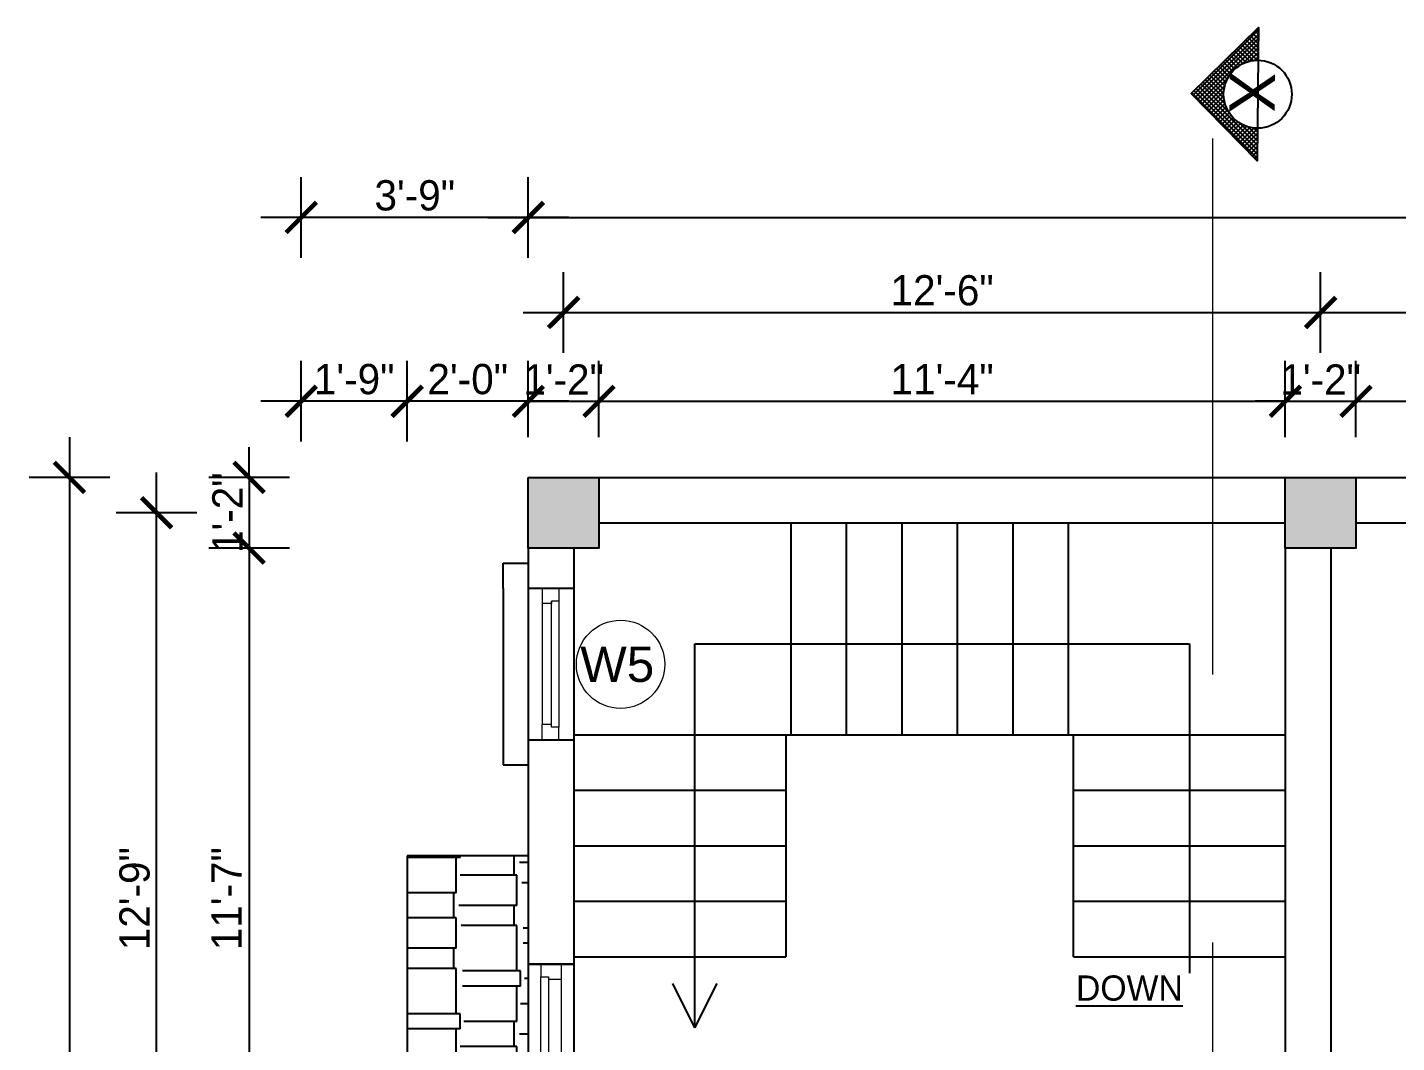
# Model space of a CAD drawing. Header units: inches. Extents: x 3672 to 10975, y -27382 to -746.
# Drawn here: x 8236.9 to 8508.2, y -26019.5 to -25818.2 of the extents above; entities that cross this region are included whole.
import ezdxf

# ---------------------------------------------------------------- set-up
doc = ezdxf.new("R2010")
doc.units = ezdxf.units.IN
doc.header["$LTSCALE"] = 17
doc.header["$MEASUREMENT"] = 0
doc.linetypes.add('21_FP_00$0$HIDDEN', pattern=[0.375, 0.25, -0.125])
doc.linetypes.add('PHANTOM2', pattern=[1.25, 0.625, -0.125, 0.125, -0.125, 0.125, -0.125])
for name, color, linetype, lineweight in [('25 BOT BAR', 12, 'Continuous', 25), ('aa_section_line', 2, 'PHANTOM2', 13), ('DOOR & WIN', 1, 'Continuous', 25), ('OUTLINE', 1, 'Continuous', 25), ('TEXT', 231, 'Continuous', 20), ('WINDOW FRAME PLAN', 162, 'Continuous', 18)]:
    doc.layers.add(name, color=color, linetype=linetype, lineweight=lineweight)
doc.layers.add('A-Sect-Iden', color=111, linetype='Continuous')
doc.styles.add('ARCHITECTURE', font='stylu.ttf')
doc.styles.add('DIMTEXT', font='arial.ttf', dxfattribs={"height": 6})
doc.styles.add('HEADING', font='swissel.ttf')
doc.dimstyles.new('8 SCALE', dxfattribs={"dimscale": 0, "dimtxt": 6, "dimasz": 6, "dimexe": 8, "dimexo": 8, "dimgap": 1.25, "dimtad": 1, "dimdec": 0, "dimzin": 3, "dimdsep": 46, "dimlunit": 4, "dimtxsty": 'ARCHITECTURE', "dimblk": 'ARCHTICK', "dimcen": 8, "dimdle": 8, "dimclrd": 5, "dimclre": 5, "dimclrt": 7, "dimadec": 0, "dimazin": 0, "dimtfac": 0.75, "dimtdec": 0, "dimtix": 1, "dimtmove": 2, "dimatfit": 3, "dimldrblk": 'ARCHTICK', "dimfxl": 8, "dimfxlon": 1, "dimtolj": 1, "dimtzin": 0, "dimlwd": -1, "dimlwe": -1, "dimarcsym": 0})

# ---------------------------------------------------------------- blocks, each defined once
blk = doc.blocks.new("W4'")
at = {"layer": '25 BOT BAR'}
for p, q in [((9894.28, -8421.4), (9894.28, -8468.92)), ((9903.28, -8421.4), (9903.28, -8468.92))]:
    blk.add_line(p, q, dxfattribs=at)
at = {"layer": 'DOOR & WIN'}
blk.add_line((9903.28, -8421.4), (9894.28, -8421.4), dxfattribs=at)
at = {"layer": 'OUTLINE'}
blk.add_line((9903.28, -8468.92), (9894.28, -8468.92), dxfattribs=at)
at = {"layer": 'WINDOW FRAME PLAN'}
for p, q in [((9896.78, -8421.4), (9896.78, -8423.9)), ((9900.78, -8421.4), (9900.78, -8424.4)), ((9896.78, -8468.92), (9896.78, -8423.9)), ((9896.78, -8423.9), (9898.28, -8423.9)), ((9898.28, -8423.9), (9898.28, -8424.4)), ((9898.28, -8424.4), (9898.28, -8444.9)), ((9898.28, -8424.4), (9900.78, -8424.4)), ((9900.78, -8424.4), (9900.78, -8468.92)), ((9896.78, -8444.9), (9898.28, -8444.9)), ((9898.28, -8444.4), (9900.78, -8444.4)), ((9896.78, -8446.9), (9898.28, -8446.9)), ((9898.28, -8446.9), (9898.28, -8447.4)), ((9898.28, -8446.9), (9898.28, -8466.42)), ((9898.28, -8447.4), (9900.78, -8447.4)), ((9896.78, -8468.92), (9896.78, -8466.42)), ((9896.78, -8466.42), (9898.28, -8466.42)), ((9898.28, -8465.92), (9900.78, -8465.92)), ((9898.28, -8466.42), (9898.28, -8465.92)), ((9900.78, -8468.92), (9900.78, -8465.92))]:
    blk.add_line(p, q, dxfattribs=at)
blk = doc.blocks.new('_ArchTick')
at = {"color": 0, "linetype": 'ByBlock', "const_width": 0.15}
blk.add_lwpolyline([(-0.5, -0.5), (0.5, 0.5)], dxfattribs=at)
blk = doc.blocks.new('*D3342')
at = {"layer": '25 BOT BAR', "color": 5, "transparency": 16777216}
for p, q in [((8280.83, -25907.44), (8280.83, -25901.44)), ((8288.83, -25907.44), (8272.83, -25907.44)), ((8280.83, -25907.44), (8280.83, -25921.44)), ((8288.83, -25921.44), (8272.83, -25921.44)), ((8280.83, -25921.44), (8280.83, -25927.44))]:
    blk.add_line(p, q, dxfattribs=at)
at = {"layer": 'Defpoints', "color": 0, "transparency": 16777216}
for p in [(8336.15, -25907.44), (8280.83, -25921.44), (8336.15, -25921.44)]:
    blk.add_point(p, dxfattribs=at)
at = {"layer": '25 BOT BAR', "color": 5, "transparency": 16777216, "xscale": 6, "yscale": 6, "zscale": 6}
for p, rotation in [((8280.83, -25907.44), 270), ((8280.83, -25921.44), 90)]:
    blk.add_blockref('_ArchTick', p, dxfattribs=dict(at, rotation=rotation))
at = {"layer": '25 BOT BAR', "color": 7, "transparency": 16777216, "insert": (8276.52, -25914.44), "char_height": 6, "attachment_point": 5, "rotation": 90, "style": 'ARCHITECTURE'}
blk.add_mtext('\\A1;1\'-2"', dxfattribs=at)
blk = doc.blocks.new('*D3343')
at = {"layer": '25 BOT BAR', "color": 5, "transparency": 16777216}
for p, q in [((8280.83, -25913.44), (8280.83, -26068.44)), ((8288.83, -25921.44), (8272.83, -25921.44)), ((8288.83, -26060.44), (8272.83, -26060.44))]:
    blk.add_line(p, q, dxfattribs=at)
at = {"layer": 'Defpoints', "color": 0, "transparency": 16777216}
for p in [(8336.15, -25921.44), (8280.83, -26060.44), (8336.15, -26060.44)]:
    blk.add_point(p, dxfattribs=at)
at = {"layer": '25 BOT BAR', "color": 5, "transparency": 16777216, "xscale": 6, "yscale": 6, "zscale": 6}
for p, rotation in [((8280.83, -25921.44), 90), ((8280.83, -26060.44), 270)]:
    blk.add_blockref('_ArchTick', p, dxfattribs=dict(at, rotation=rotation))
at = {"layer": '25 BOT BAR', "color": 7, "transparency": 16777216, "insert": (8276.37, -25990.94), "char_height": 6, "attachment_point": 5, "rotation": 90, "style": 'ARCHITECTURE'}
blk.add_mtext('\\A1;11\'-7"', dxfattribs=at)
blk = doc.blocks.new('*D3351')
at = {"layer": '25 BOT BAR', "color": 5, "transparency": 16777216}
for p, q in [((8262.49, -26075.44), (8262.49, -25906.44)), ((8270.49, -25914.44), (8254.49, -25914.44)), ((8270.49, -26067.44), (8254.49, -26067.44))]:
    blk.add_line(p, q, dxfattribs=at)
at = {"layer": 'Defpoints', "color": 0, "transparency": 16777216}
for p in [(8262.49, -25914.44), (8343.15, -25914.44), (8343.15, -26067.44)]:
    blk.add_point(p, dxfattribs=at)
at = {"layer": '25 BOT BAR', "color": 5, "transparency": 16777216, "xscale": 6, "yscale": 6, "zscale": 6}
for p, rotation in [((8262.49, -25914.44), 90), ((8262.49, -26067.44), 270)]:
    blk.add_blockref('_ArchTick', p, dxfattribs=dict(at, rotation=rotation))
at = {"layer": '25 BOT BAR', "color": 7, "transparency": 16777216, "insert": (8258.15, -25990.94), "char_height": 6, "attachment_point": 5, "rotation": 90, "style": 'ARCHITECTURE'}
blk.add_mtext('\\A1;12\'-9"', dxfattribs=at)
blk = doc.blocks.new('*D3352')
at = {"layer": '25 BOT BAR', "color": 5, "transparency": 16777216}
for p, q in [((8245.21, -25899.44), (8245.21, -26375.44)), ((8253.21, -25907.44), (8237.21, -25907.44)), ((8253.21, -26367.44), (8237.21, -26367.44))]:
    blk.add_line(p, q, dxfattribs=at)
at = {"layer": 'Defpoints', "color": 0, "transparency": 16777216}
for p in [(8336.15, -25907.44), (8245.21, -26367.44), (8336.15, -26367.44)]:
    blk.add_point(p, dxfattribs=at)
at = {"layer": '25 BOT BAR', "color": 5, "transparency": 16777216, "xscale": 6, "yscale": 6, "zscale": 6}
for p, rotation in [((8245.21, -25907.44), 90), ((8245.21, -26367.44), 270)]:
    blk.add_blockref('_ArchTick', p, dxfattribs=dict(at, rotation=rotation))
at = {"layer": '25 BOT BAR', "color": 7, "transparency": 16777216, "insert": (8240.83, -26137.44), "char_height": 6, "attachment_point": 5, "rotation": 90, "style": 'ARCHITECTURE'}
blk.add_mtext('\\A1;38\'-4"', dxfattribs=at)
blk = doc.blocks.new('*D3364')
at = {"layer": '25 BOT BAR', "color": 5, "transparency": 16777216}
for p, q in [((8336.15, -25899.44), (8336.15, -25884.35)), ((8350.15, -25899.44), (8350.15, -25884.35)), ((8336.15, -25892.35), (8330.15, -25892.35)), ((8336.15, -25892.35), (8350.15, -25892.35)), ((8350.15, -25892.35), (8356.15, -25892.35))]:
    blk.add_line(p, q, dxfattribs=at)
at = {"layer": 'Defpoints', "color": 0, "transparency": 16777216}
for p in [(8350.15, -25892.35), (8336.15, -25907.44), (8350.15, -25907.44)]:
    blk.add_point(p, dxfattribs=at)
at = {"layer": '25 BOT BAR', "color": 5, "transparency": 16777216, "xscale": 6, "yscale": 6, "zscale": 6}
blk.add_blockref('_ArchTick', (8336.15, -25892.35), dxfattribs=at)
at = {"layer": '25 BOT BAR', "color": 5, "transparency": 16777216, "xscale": 6, "yscale": 6, "zscale": 6, "rotation": 180}
blk.add_blockref('_ArchTick', (8350.15, -25892.35), dxfattribs=at)
at = {"layer": '25 BOT BAR', "color": 7, "transparency": 16777216, "insert": (8343.15, -25888.04), "char_height": 6, "attachment_point": 5, "style": 'ARCHITECTURE'}
blk.add_mtext('\\A1;1\'-2"', dxfattribs=at)
blk = doc.blocks.new('*D3365')
at = {"layer": '25 BOT BAR', "color": 5, "transparency": 16777216}
for p, q in [((8350.15, -25899.44), (8350.15, -25884.35)), ((8486.15, -25899.44), (8486.15, -25884.35)), ((8342.15, -25892.35), (8494.15, -25892.35))]:
    blk.add_line(p, q, dxfattribs=at)
at = {"layer": 'Defpoints', "color": 0, "transparency": 16777216}
for p in [(8486.15, -25892.35), (8350.15, -25907.44), (8486.15, -25907.44)]:
    blk.add_point(p, dxfattribs=at)
at = {"layer": '25 BOT BAR', "color": 5, "transparency": 16777216, "xscale": 6, "yscale": 6, "zscale": 6, "rotation": 180}
blk.add_blockref('_ArchTick', (8350.15, -25892.35), dxfattribs=at)
at = {"layer": '25 BOT BAR', "color": 5, "transparency": 16777216, "xscale": 6, "yscale": 6, "zscale": 6}
blk.add_blockref('_ArchTick', (8486.15, -25892.35), dxfattribs=at)
at = {"layer": '25 BOT BAR', "color": 7, "transparency": 16777216, "insert": (8418.15, -25887.97), "char_height": 6, "attachment_point": 5, "style": 'ARCHITECTURE'}
blk.add_mtext('\\A1;11\'-4"', dxfattribs=at)
blk = doc.blocks.new('*D3366')
at = {"layer": '25 BOT BAR', "color": 5, "transparency": 16777216}
for p, q in [((8486.15, -25899.44), (8486.15, -25884.35)), ((8500.15, -25899.44), (8500.15, -25884.35)), ((8486.15, -25892.35), (8480.15, -25892.35)), ((8486.15, -25892.35), (8500.15, -25892.35)), ((8500.15, -25892.35), (8506.15, -25892.35))]:
    blk.add_line(p, q, dxfattribs=at)
at = {"layer": 'Defpoints', "color": 0, "transparency": 16777216}
for p in [(8500.15, -25892.35), (8486.15, -25907.44), (8500.15, -25907.44)]:
    blk.add_point(p, dxfattribs=at)
at = {"layer": '25 BOT BAR', "color": 5, "transparency": 16777216, "xscale": 6, "yscale": 6, "zscale": 6}
blk.add_blockref('_ArchTick', (8486.15, -25892.35), dxfattribs=at)
at = {"layer": '25 BOT BAR', "color": 5, "transparency": 16777216, "xscale": 6, "yscale": 6, "zscale": 6, "rotation": 180}
blk.add_blockref('_ArchTick', (8500.15, -25892.35), dxfattribs=at)
at = {"layer": '25 BOT BAR', "color": 7, "transparency": 16777216, "insert": (8493.15, -25888.04), "char_height": 6, "attachment_point": 5, "style": 'ARCHITECTURE'}
blk.add_mtext('\\A1;1\'-2"', dxfattribs=at)
blk = doc.blocks.new('*D3367')
at = {"layer": '25 BOT BAR', "color": 5, "transparency": 16777216}
for p, q in [((8500.15, -25899.44), (8500.15, -25884.35)), ((8654.15, -25899.44), (8654.15, -25884.35)), ((8492.15, -25892.35), (8662.15, -25892.35))]:
    blk.add_line(p, q, dxfattribs=at)
at = {"layer": 'Defpoints', "color": 0, "transparency": 16777216}
for p in [(8654.15, -25892.35), (8500.15, -25907.44), (8654.15, -25907.44)]:
    blk.add_point(p, dxfattribs=at)
at = {"layer": '25 BOT BAR', "color": 5, "transparency": 16777216, "xscale": 6, "yscale": 6, "zscale": 6, "rotation": 180}
blk.add_blockref('_ArchTick', (8500.15, -25892.35), dxfattribs=at)
at = {"layer": '25 BOT BAR', "color": 5, "transparency": 16777216, "xscale": 6, "yscale": 6, "zscale": 6}
blk.add_blockref('_ArchTick', (8654.15, -25892.35), dxfattribs=at)
at = {"layer": '25 BOT BAR', "color": 7, "transparency": 16777216, "insert": (8577.15, -25887.99), "char_height": 6, "attachment_point": 5, "style": 'ARCHITECTURE'}
blk.add_mtext('\\A1;12\'-10"', dxfattribs=at)
blk = doc.blocks.new('*D3371')
at = {"layer": '25 BOT BAR', "color": 5, "transparency": 16777216}
for p, q in [((8343.15, -25882.75), (8343.15, -25866.75)), ((8493.15, -25882.75), (8493.15, -25866.75)), ((8335.15, -25874.75), (8501.15, -25874.75))]:
    blk.add_line(p, q, dxfattribs=at)
at = {"layer": 'Defpoints', "color": 0, "transparency": 16777216}
for p in [(8493.15, -25874.75), (8343.15, -25914.44), (8493.15, -25914.44)]:
    blk.add_point(p, dxfattribs=at)
at = {"layer": '25 BOT BAR', "color": 5, "transparency": 16777216, "xscale": 6, "yscale": 6, "zscale": 6, "rotation": 180}
blk.add_blockref('_ArchTick', (8343.15, -25874.75), dxfattribs=at)
at = {"layer": '25 BOT BAR', "color": 5, "transparency": 16777216, "xscale": 6, "yscale": 6, "zscale": 6}
blk.add_blockref('_ArchTick', (8493.15, -25874.75), dxfattribs=at)
at = {"layer": '25 BOT BAR', "color": 7, "transparency": 16777216, "insert": (8418.15, -25870.39), "char_height": 6, "attachment_point": 5, "style": 'ARCHITECTURE'}
blk.add_mtext('\\A1;12\'-6"', dxfattribs=at)
blk = doc.blocks.new('*D3372')
at = {"layer": '25 BOT BAR', "color": 5, "transparency": 16777216}
for p, q in [((8493.15, -25882.75), (8493.15, -25866.75)), ((8661.15, -25882.75), (8661.15, -25866.75)), ((8485.15, -25874.75), (8669.15, -25874.75))]:
    blk.add_line(p, q, dxfattribs=at)
at = {"layer": 'Defpoints', "color": 0, "transparency": 16777216}
for p in [(8661.15, -25874.75), (8493.15, -25914.44), (8661.15, -25914.44)]:
    blk.add_point(p, dxfattribs=at)
at = {"layer": '25 BOT BAR', "color": 5, "transparency": 16777216, "xscale": 6, "yscale": 6, "zscale": 6, "rotation": 180}
blk.add_blockref('_ArchTick', (8493.15, -25874.75), dxfattribs=at)
at = {"layer": '25 BOT BAR', "color": 5, "transparency": 16777216, "xscale": 6, "yscale": 6, "zscale": 6}
blk.add_blockref('_ArchTick', (8661.15, -25874.75), dxfattribs=at)
at = {"layer": '25 BOT BAR', "color": 7, "transparency": 16777216, "insert": (8577.15, -25870.34), "char_height": 6, "attachment_point": 5, "style": 'ARCHITECTURE'}
blk.add_mtext('\\A1;14\'-0"', dxfattribs=at)
blk = doc.blocks.new('*D3374')
at = {"layer": '25 BOT BAR', "color": 5, "transparency": 16777216}
for p, q in [((8336.15, -25863.92), (8336.15, -25847.92)), ((8796.61, -25863.92), (8796.61, -25847.92)), ((8328.15, -25855.92), (8804.61, -25855.92))]:
    blk.add_line(p, q, dxfattribs=at)
at = {"layer": 'Defpoints', "color": 0, "transparency": 16777216}
for p in [(8796.61, -25855.92), (8336.15, -25907.44), (8796.61, -25907.44)]:
    blk.add_point(p, dxfattribs=at)
at = {"layer": '25 BOT BAR', "color": 5, "transparency": 16777216, "xscale": 6, "yscale": 6, "zscale": 6, "rotation": 180}
blk.add_blockref('_ArchTick', (8336.15, -25855.92), dxfattribs=at)
at = {"layer": '25 BOT BAR', "color": 5, "transparency": 16777216, "xscale": 6, "yscale": 6, "zscale": 6}
blk.add_blockref('_ArchTick', (8796.61, -25855.92), dxfattribs=at)
at = {"layer": '25 BOT BAR', "color": 7, "transparency": 16777216, "insert": (8566.38, -25851.54), "char_height": 6, "attachment_point": 5, "style": 'ARCHITECTURE'}
blk.add_mtext('\\A1;38\'-4"', dxfattribs=at)
blk = doc.blocks.new('*D3388')
at = {"layer": '25 BOT BAR', "color": 5, "transparency": 16777216}
for p, q in [((8312.15, -25900.35), (8312.15, -25884.35)), ((8336.15, -25899.44), (8336.15, -25884.35)), ((8344.15, -25892.35), (8304.15, -25892.35))]:
    blk.add_line(p, q, dxfattribs=at)
at = {"layer": 'Defpoints', "color": 0, "transparency": 16777216}
for p in [(8312.15, -25892.35), (8336.15, -25907.44), (8312.15, -25982.44)]:
    blk.add_point(p, dxfattribs=at)
at = {"layer": '25 BOT BAR', "color": 5, "transparency": 16777216, "xscale": 6, "yscale": 6, "zscale": 6, "rotation": 180}
blk.add_blockref('_ArchTick', (8312.15, -25892.35), dxfattribs=at)
at = {"layer": '25 BOT BAR', "color": 5, "transparency": 16777216, "xscale": 6, "yscale": 6, "zscale": 6}
blk.add_blockref('_ArchTick', (8336.15, -25892.35), dxfattribs=at)
at = {"layer": '25 BOT BAR', "color": 7, "transparency": 16777216, "insert": (8324.15, -25887.99), "char_height": 6, "attachment_point": 5, "style": 'ARCHITECTURE'}
blk.add_mtext('\\A1;2\'-0"', dxfattribs=at)
blk = doc.blocks.new('*D3389')
at = {"layer": '25 BOT BAR', "color": 5, "transparency": 16777216}
for p, q in [((8291.15, -25863.92), (8291.15, -25847.92)), ((8336.15, -25863.92), (8336.15, -25847.92)), ((8344.15, -25855.92), (8283.15, -25855.92))]:
    blk.add_line(p, q, dxfattribs=at)
at = {"layer": 'Defpoints', "color": 0, "transparency": 16777216}
for p in [(8291.15, -25855.92), (8336.15, -25907.44), (8291.15, -26051.68)]:
    blk.add_point(p, dxfattribs=at)
at = {"layer": '25 BOT BAR', "color": 5, "transparency": 16777216, "xscale": 6, "yscale": 6, "zscale": 6, "rotation": 180}
blk.add_blockref('_ArchTick', (8291.15, -25855.92), dxfattribs=at)
at = {"layer": '25 BOT BAR', "color": 5, "transparency": 16777216, "xscale": 6, "yscale": 6, "zscale": 6}
blk.add_blockref('_ArchTick', (8336.15, -25855.92), dxfattribs=at)
at = {"layer": '25 BOT BAR', "color": 7, "transparency": 16777216, "insert": (8313.65, -25851.57), "char_height": 6, "attachment_point": 5, "style": 'ARCHITECTURE'}
blk.add_mtext('\\A1;3\'-9"', dxfattribs=at)
blk = doc.blocks.new('*D3398')
at = {"layer": '25 BOT BAR', "color": 5, "transparency": 16777216}
for p, q in [((8291.15, -25900.35), (8291.15, -25884.35)), ((8312.15, -25900.35), (8312.15, -25884.35)), ((8320.15, -25892.35), (8283.15, -25892.35))]:
    blk.add_line(p, q, dxfattribs=at)
at = {"layer": 'Defpoints', "color": 0, "transparency": 16777216}
for p in [(8291.15, -25892.35), (8312.15, -25982.44), (8291.15, -26051.68)]:
    blk.add_point(p, dxfattribs=at)
at = {"layer": '25 BOT BAR', "color": 5, "transparency": 16777216, "xscale": 6, "yscale": 6, "zscale": 6, "rotation": 180}
blk.add_blockref('_ArchTick', (8291.15, -25892.35), dxfattribs=at)
at = {"layer": '25 BOT BAR', "color": 5, "transparency": 16777216, "xscale": 6, "yscale": 6, "zscale": 6}
blk.add_blockref('_ArchTick', (8312.15, -25892.35), dxfattribs=at)
at = {"layer": '25 BOT BAR', "color": 7, "transparency": 16777216, "insert": (8301.65, -25888), "char_height": 6, "attachment_point": 5, "style": 'ARCHITECTURE'}
blk.add_mtext('\\A1;1\'-9"', dxfattribs=at)

msp = doc.modelspace()

# ---------------------------------------------------------------- hatches: boundary and pattern name
at = {"layer": 'A-Sect-Iden', "ltscale": 0.5}
h = msp.add_hatch(dxfattribs=at)
h.set_pattern_fill('ANSI37', color=2, scale=5, style=0)
h.set_pattern_definition([(45, (-17368.3918, -32013.01785), (-0.441941738, 0.441941738), []), (135, (-17368.3918, -32013.01785), (-0.441941738, -0.441941738), [])])
h.paths.add_polyline_path([(8480.61, -25838.25), (8480.55, -25844.74), (8467.44, -25831.36), (8480.82, -25818.26), (8480.75, -25824.75, 1)])
at = {"layer": 'DOOR & WIN'}
h = msp.add_hatch(color=256, dxfattribs=at)
h.dxf.hatch_style = 1
h.paths.add_polyline_path([(8350.15, -25907.44), (8336.15, -25907.44), (8336.15, -25921.44), (8350.15, -25921.44)])
h = msp.add_hatch(color=256, dxfattribs=at)
h.dxf.hatch_style = 1
h.paths.add_polyline_path([(8500.15, -25907.44), (8486.15, -25907.44), (8486.15, -25921.44), (8500.15, -25921.44)])
at = {"layer": 'OUTLINE'}
h = msp.add_hatch(dxfattribs=at)
h.set_pattern_fill('AR-RSHKE', color=8, angle=90)
h.set_pattern_definition([(90, (-1674.138, -7513.282), (-12, 25.5), [6, -5, 7, -3, 9, -4]), (90, (-1674.638, -7507.282), (-12, 25.5), [5, -19, 4, -6]), (90, (-1673.388, -7495.282), (-12, 25.5), [3, -31]), (180, (-1674.1384, -7513.282), (-12, -8.5), [11.5, -36.5]), (180, (-1674.1384, -7507.282), (-12, -8.5), [11.25, -36.75]), (180, (-1674.1384, -7502.282), (-12, -8.5), [10.5, -37.5]), (180, (-1673.3884, -7495.282), (-12, -8.5), [11.5, -36.5]), (180, (-1673.3884, -7492.282), (-12, -8.5), [11.5, -36.5]), (180, (-1674.1384, -7483.282), (-12, -8.5), [11, -37])])
h.paths.add_polyline_path([(8312.15, -26050.68), (8336.15, -26050.68), (8336.15, -26051.44), (8336.15, -26003.92), (8336.15, -25982.44), (8312.15, -25982.44)])

# ---------------------------------------------------------------- linework, layer by layer
at = {"layer": '25 BOT BAR'}
for p, q in [((8350.15, -25907.44), (8486.15, -25907.44)), ((8350.15, -25916.44), (8486.15, -25916.44)), ((8388.15, -25916.44), (8388.15, -25958.44)), ((8399.15, -25916.44), (8399.15, -25958.44)), ((8410.15, -25916.44), (8410.15, -25958.44)), ((8421.15, -25916.44), (8421.15, -25958.44)), ((8432.15, -25916.44), (8432.15, -25958.44)), ((8443.15, -25916.44), (8443.15, -25958.44)), ((8336.15, -25921.44), (8336.15, -25940.62)), ((8345.15, -25921.44), (8345.15, -26003.92)), ((8486.15, -25921.44), (8486.15, -26060.44)), ((8495.15, -25921.44), (8495.15, -26060.44)), ((8331.15, -25929.44), (8331.15, -25924.44)), ((8331.15, -25924.44), (8336.15, -25924.44)), ((8331.15, -25929.44), (8331.15, -25959.44)), ((8336.15, -25929.44), (8336.15, -25959.44)), ((8345.15, -25929.44), (8336.15, -25929.44)), ((8369.15, -26016.57), (8369.15, -25940.44)), ((8369.15, -25940.44), (8467.15, -25940.44)), ((8467.15, -25940.44), (8467.15, -26005.68)), ((8345.15, -25958.44), (8387.15, -25958.44)), ((8387.15, -25958.44), (8387.15, -26002.44)), ((8387.15, -25958.44), (8444.15, -25958.44)), ((8442.15, -25958.44), (8486.15, -25958.44)), ((8444.15, -26002.44), (8444.15, -25958.44)), ((8331.15, -25959.44), (8331.15, -25964.44)), ((8336.15, -25959.44), (8336.15, -26003.92)), ((8336.15, -25959.44), (8345.15, -25959.44)), ((8331.15, -25964.44), (8336.15, -25964.44)), ((8345.15, -25969.44), (8387.15, -25969.44)), ((8444.15, -25969.44), (8486.15, -25969.44)), ((8345.15, -25980.44), (8387.15, -25980.44)), ((8444.15, -25980.44), (8486.15, -25980.44)), ((8312.15, -25982.44), (8312.15, -26050.68)), ((8336.15, -25982.44), (8312.15, -25982.44)), ((8345.15, -25991.44), (8387.15, -25991.44)), ((8444.15, -25991.44), (8486.15, -25991.44)), ((8345.15, -26002.44), (8387.15, -26002.44)), ((8444.15, -26002.44), (8486.15, -26002.44)), ((8336.15, -26003.92), (8345.15, -26003.92)), ((8369.15, -26016.57), (8364.76, -26007.73)), ((8369.15, -26016.57), (8373.54, -26007.73))]:
    msp.add_line(p, q, dxfattribs=at)
at = {"layer": 'A-Sect-Iden', "ltscale": 0.5}
msp.add_lwpolyline([(8480.8, -25823.75), (8480.58, -25844.72), (8467.48, -25831.35), (8480.86, -25818.24), (8480.8, -25823.75)], dxfattribs=at)
msp.add_circle((8480.68, -25831.5), 6.75, dxfattribs=at)
at = {"layer": 'aa_section_line', "linetype": '21_FP_00$0$HIDDEN', "ltscale": 25}
msp.add_line((8471.72, -25840.25), (8471.71, -26466.6), dxfattribs=at)
at = {"layer": 'DOOR & WIN'}
for p, q in [((8486.15, -25907.44), (8796.61, -25907.44)), ((8500.15, -25916.44), (8606.15, -25916.44))]:
    msp.add_line(p, q, dxfattribs=at)
at = {"layer": 'OUTLINE'}
for points in [[(8336.15, -25907.44), (8350.15, -25907.44), (8350.15, -25921.44), (8336.15, -25921.44)], [(8486.15, -25907.44), (8500.15, -25907.44), (8500.15, -25921.44), (8486.15, -25921.44)]]:
    msp.add_lwpolyline(points, close=True, dxfattribs=at)
at = {"layer": 'TEXT'}
msp.add_circle((8354.43, -25944.48), 8.75, dxfattribs=at)
at = {"layer": 'WINDOW FRAME PLAN'}
for p, q in [((8338.91, -25929.44), (8338.91, -25932.44)), ((8340.72, -25956.94), (8340.72, -25931.94)), ((8340.72, -25931.94), (8340.72, -25932.44)), ((8342.21, -25931.94), (8340.72, -25931.94)), ((8342.21, -25929.44), (8342.21, -25931.94)), ((8342.21, -25931.94), (8342.21, -25956.94)), ((8338.91, -25932.44), (8338.91, -25956.44)), ((8340.72, -25932.44), (8338.91, -25932.44)), ((8340.72, -25956.44), (8338.91, -25956.44)), ((8338.91, -25959.44), (8338.91, -25956.44)), ((8340.72, -25956.94), (8340.72, -25956.44)), ((8342.21, -25956.94), (8340.72, -25956.94)), ((8342.21, -25959.44), (8342.21, -25956.94))]:
    msp.add_line(p, q, dxfattribs=at)

# ---------------------------------------------------------------- block references
at = {"layer": '25 BOT BAR'}
msp.add_blockref("W4'", (-1558.13, -17582.52), dxfattribs=at)

# ---------------------------------------------------------------- texts
at = {"layer": 'A-Sect-Iden', "ltscale": 0.5, "insert": (8479.58, -25831.11), "char_height": 9, "width": 12.25, "attachment_point": 5, "rotation": 269.2631, "style": 'HEADING'}
msp.add_mtext('X', dxfattribs=at)
at = {"layer": 'DOOR & WIN', "insert": (8455.25, -26008.69), "char_height": 5, "attachment_point": 5}
msp.add_mtext('{\\L\\C7;DOWN}', dxfattribs=at)
at = {"layer": 'TEXT', "style": 'DIMTEXT'}
msp.add_text('W5', height=7, rotation=360, dxfattribs=at).set_placement((8346.43, -25947.98))

# ---------------------------------------------------------------- dimensions: what is measured, and where the dimension line sits
at = {"layer": '25 BOT BAR'}
for base, p1, p2, picture, middle in [((8291.15, -25855.92), (8336.15, -25907.44), (8291.15, -26051.68), '*D3389', (8313.65, -25851.57)), ((8796.61, -25855.92), (8336.15, -25907.44), (8796.61, -25907.44), '*D3374', (8566.38, -25851.54)), ((8493.15, -25874.75), (8343.15, -25914.44), (8493.15, -25914.44), '*D3371', (8418.15, -25870.39)), ((8661.15, -25874.75), (8493.15, -25914.44), (8661.15, -25914.44), '*D3372', (8577.15, -25870.34)), ((8291.15, -25892.35), (8312.15, -25982.44), (8291.15, -26051.68), '*D3398', (8301.65, -25888)), ((8312.15, -25892.35), (8336.15, -25907.44), (8312.15, -25982.44), '*D3388', (8324.15, -25887.99)), ((8350.15, -25892.35), (8336.15, -25907.44), (8350.15, -25907.44), '*D3364', (8343.15, -25888.04)), ((8486.15, -25892.35), (8350.15, -25907.44), (8486.15, -25907.44), '*D3365', (8418.15, -25887.97)), ((8500.15, -25892.35), (8486.15, -25907.44), (8500.15, -25907.44), '*D3366', (8493.15, -25888.04)), ((8654.15, -25892.35), (8500.15, -25907.44), (8654.15, -25907.44), '*D3367', (8577.15, -25887.99))]:
    dim = msp.add_linear_dim(base=base, p1=p1, p2=p2, dimstyle='8 SCALE', override={"dimscale": 1}, dxfattribs=at)
    dim.commit()
    dim.dimension.update_dxf_attribs({"geometry": picture, "text_midpoint": middle})
for base, p1, p2, picture, middle in [((8245.21, -26367.44), (8336.15, -25907.44), (8336.15, -26367.44), '*D3352', (8240.83, -26137.44)), ((8280.83, -25921.44), (8336.15, -25907.44), (8336.15, -25921.44), '*D3342', (8276.52, -25914.44)), ((8262.49, -25914.44), (8343.15, -26067.44), (8343.15, -25914.44), '*D3351', (8258.15, -25990.94)), ((8280.83, -26060.44), (8336.15, -25921.44), (8336.15, -26060.44), '*D3343', (8276.37, -25990.94))]:
    dim = msp.add_linear_dim(base=base, p1=p1, p2=p2, angle=90, dimstyle='8 SCALE', override={"dimscale": 1}, dxfattribs=at)
    dim.commit()
    dim.dimension.update_dxf_attribs({"geometry": picture, "text_midpoint": middle})

doc.saveas('drawing.dxf')
